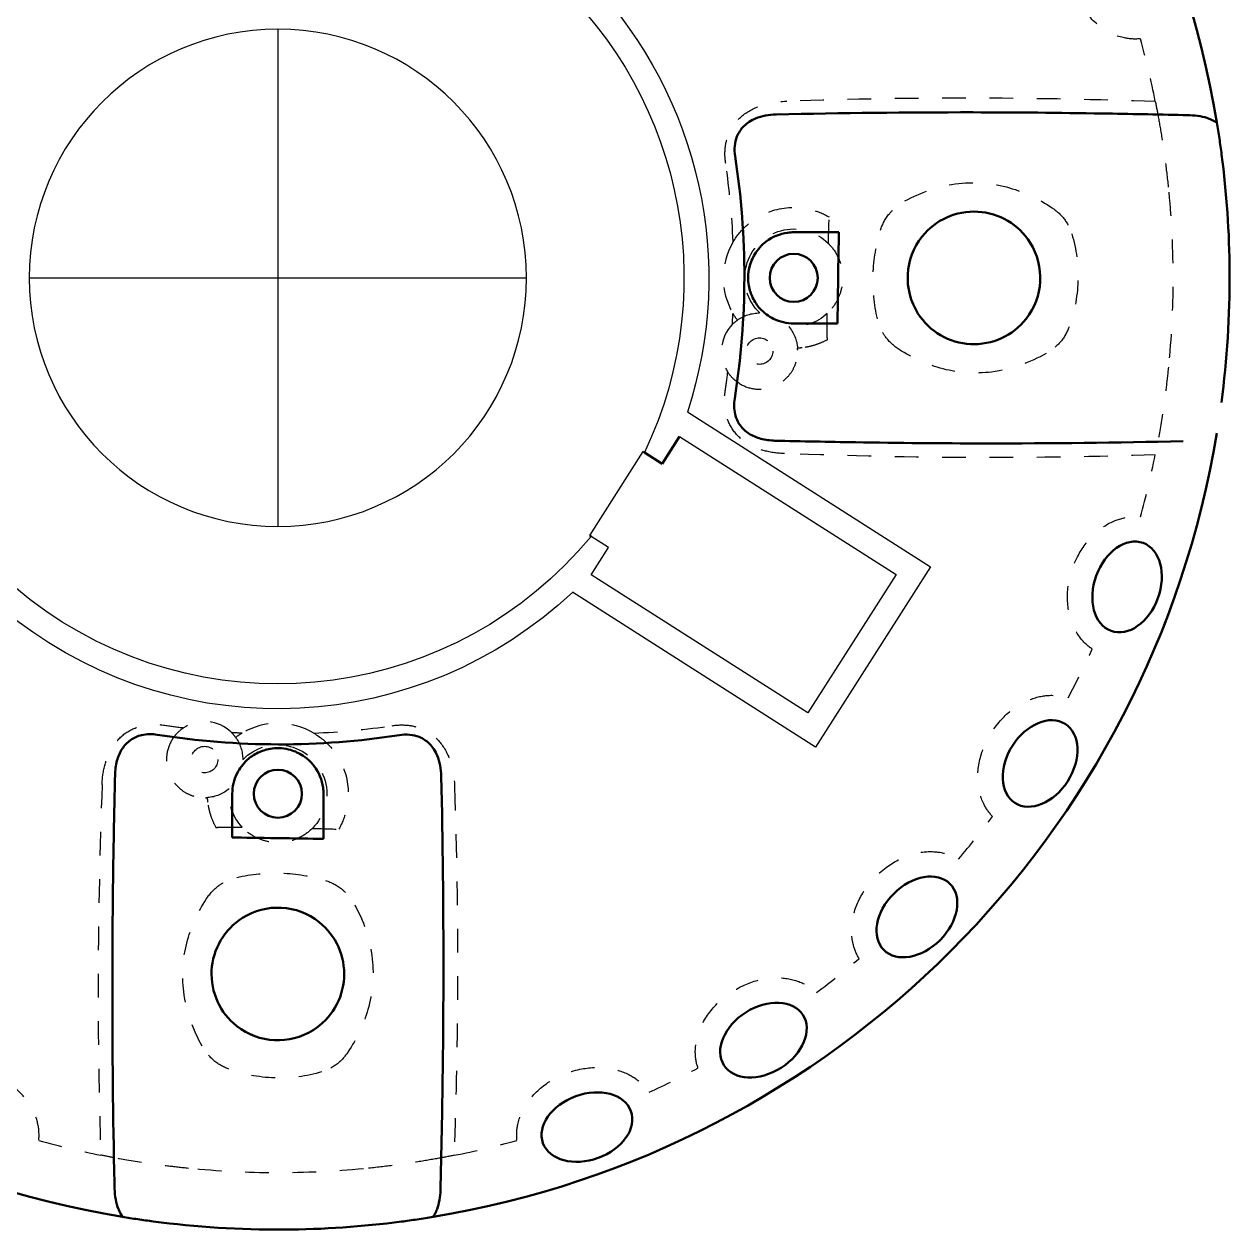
# Model space of a CAD drawing. Header units: inches. Extents: x 1.14 to 9.18, y 5.69 to 13.73.
# Drawn here: x 4.09 to 9.18, y 5.69 to 10.78 of the extents above; entities that cross this region are included whole.
import ezdxf

# ---------------------------------------------------------------- set-up
doc = ezdxf.new("R2010")
doc.units = ezdxf.units.IN
doc.header["$LTSCALE"] = 0.75
doc.header["$MEASUREMENT"] = 0
doc.linetypes.add('HIDDEN2', pattern=[0.1875, 0.125, -0.0625])
doc.layers.add('Construction', color=50, linetype='Continuous')
doc.layers.add('Hidden', color=7, linetype='HIDDEN2', lineweight=25)
doc.layers.add('Visible', color=7, linetype='Continuous', lineweight=50)

msp = doc.modelspace()

# ---------------------------------------------------------------- linework, layer by layer
at = {"layer": 'Construction'}
for p, q in [((5.1598, 10.7563, 0.1092), (5.1598, 8.6566, 0.1092)), ((4.1099, 9.7064, 0.1092), (6.2096, 9.7064, 0.1092)), ((6.8891, 9.14, 0.2404), (7.9155, 8.4861, 0.2404)), ((6.8556, 9.0368, 0.3454), (7.7706, 8.454, 0.3454)), ((6.477, 8.6183, 0.1092), (6.7026, 8.9725, 0.1092)), ((6.5566, 8.5676, 0.3454), (6.4823, 8.6149, 0.3454)), ((6.4833, 8.4525, 0.3454), (6.5566, 8.5676, 0.3454)), ((7.7706, 8.454, 0.3454), (7.3983, 7.8696, 0.3454)), ((7.9155, 8.4861, 0.2404), (7.4304, 7.7246, 0.2404)), ((7.3983, 7.8696, 0.3454), (6.4833, 8.4525, 0.3454)), ((7.4304, 7.7246, 0.2404), (6.404, 8.3785, 0.2404))]:
    msp.add_line(p, q, dxfattribs=at)
at = {"layer": 'Construction', "extrusion": (0, 0, -1)}
msp.add_circle((-5.1598, 9.7064, -0.1092), 1.0499, dxfattribs=at)
for centre, radius, start, end in [((-5.1598, 9.7064, -0.2404), 1.8198, 226.8637, 108.1363), ((-5.1598, 9.7064, -0.3454), 1.7148, 219.5335, 115.4665), ((-5.1598, 9.7064, -0.3454), 1.7148, 129.5335, 205.4665), ((-5.1598, 9.7064, -0.2404), 1.8198, 136.8637, 198.1363)]:
    msp.add_arc(centre, radius, start, end, dxfattribs=at)
at = {"layer": 'Hidden'}
for centre in [(7.194, 9.3972, 0.0173), (4.8505, 7.6722, 0.0173)]:
    msp.add_circle(centre, 0.056, dxfattribs=at)
for centre, radius, start, end in [((5.1598, 9.7064, 0.2404), 3.7795, 11.3609, 15.4955), ((7.3382, 9.7064, 0.2404), 0.2975, 149.3099, 210.3565), ((7.194, 9.3972, 0.2404), 0.161, 135.6411, 213.5166), ((5.1598, 9.7064, 0.2404), 3.7795, 344.5045, 348.5858), ((5.1598, 9.7064, 0.2404), 3.7795, 332.0045, 335.4955), ((4.8505, 7.6722, 0.2404), 0.161, 45.6411, 123.5166), ((5.1598, 7.528, 0.2404), 0.2975, 59.3099, 120.3565), ((5.1598, 9.7064, 0.2404), 3.7795, 319.5045, 322.9955), ((5.1598, 9.7064, 0.2404), 3.7795, 307.0045, 310.4955), ((5.1598, 9.7064, 0.2404), 3.7795, 294.5045, 297.9955), ((5.1598, 9.7064, 0.2404), 3.7795, 254.5045, 258.5858), ((5.1598, 9.7064, 0.2404), 3.7795, 281.3609, 285.4955)]:
    msp.add_arc(centre, radius, start, end, dxfattribs=at)
at = {"layer": 'Hidden', "extrusion": (0, 0, -1)}
for centre, radius, start, end in [((-7.3382, 9.7064, 0.1664), 0.2065, 314.1059, 135.1378), ((-7.194, 9.3972, 0.1664), 0.161, 54.3549, 90.177), ((-7.3382, 9.7064, 0.1664), 0.2065, 226.6393, 275.8941), ((-7.194, 9.3972, 0.1664), 0.161, 139.823, 175.6451), ((-4.8505, 7.6722, 0.1664), 0.161, 144.3549, 180.177), ((-5.1598, 7.528, 0.1664), 0.2065, 44.1059, 225.1378), ((-4.8505, 7.6722, 0.1664), 0.161, 229.823, 265.6451), ((-5.1598, 7.528, 0.1664), 0.2065, 316.6393, 5.8941)]:
    msp.add_arc(centre, radius, start, end, dxfattribs=at)
at = {"layer": 'Hidden'}
for points, knots in [([(8.8019, 10.7162, 0.2404), (8.7797, 10.7138, 0.2404), (8.7573, 10.715, 0.2404), (8.7032, 10.7261, 0.2404), (8.6731, 10.7395, 0.2404), (8.6111, 10.7812, 0.2404), (8.5816, 10.8122, 0.2404), (8.531, 10.8877, 0.2404), (8.5117, 10.9343, 0.2404), (8.4936, 11.0218, 0.2404), (8.4918, 11.063, 0.2404), (8.5023, 11.1345, 0.2404), (8.5118, 11.1652, 0.2404), (8.5397, 11.2173, 0.2404), (8.5564, 11.239, 0.2404), (8.5768, 11.257, 0.2404), (8.5838, 11.2632, 0.2404), (8.5912, 11.2689, 0.2404), (8.5989, 11.274, 0.2404)], [-1.398612, -1.398612, -1.398612, -1.398612, -1.270131, -1.270131, -1.083358, -1.083358, -0.844724, -0.844724, -0.566803, -0.566803, -0.337146, -0.337146, -0.15562, -0.15562, 0, 0, 0, 0.053369, 0.053369, 0.053369, 0.053369]), ([(7.0509, 10.1893, 0.2404), (7.0478, 10.2103, 0.2404), (7.0469, 10.2316, 0.2404), (7.0507, 10.2729, 0.2404), (7.0552, 10.2926, 0.2404), (7.0724, 10.3359, 0.2404), (7.0867, 10.3577, 0.2404), (7.1264, 10.3981, 0.2404), (7.1521, 10.4145, 0.2404), (7.2173, 10.4422, 0.2404), (7.2607, 10.4511, 0.2404), (7.3086, 10.4526, 0.2404)], [-0.9394307, -0.9394307, -0.9394307, -0.9394307, -0.7957162, -0.7957162, -0.6583169, -0.6583169, -0.4797409, -0.4797409, -0.2738823, -0.2738823, 0, 0, 0, 0]), ([(8.8652, 10.451, 0.2404), (8.6188, 10.4592, 0.2404), (8.3771, 10.4645, 0.2404), (7.8446, 10.4661, 0.2404), (7.5811, 10.4613, 0.2404), (7.3086, 10.4526, 0.2404)], [0.528924, 0.528924, 0.528924, 0.528924, 1.970426, 1.970426, 3.561941, 3.561941, 3.561941, 3.561941]), ([(8.8776, 10.3863, 0.1537), (8.8827, 10.3586, 0.1181), (8.8883, 10.3264, 0.086), (8.8991, 10.2575, 0.0352), (8.9042, 10.2215, 0.0153), (8.9138, 10.1462, -0.0113), (8.9182, 10.1073, -0.0185), (8.922, 10.0681, -0.0176)], [-0.7154314, -0.7154314, -0.7154314, -0.7154314, -0.4579754, -0.4579754, -0.2248866, -0.2248866, 0, 0, 0, 0]), ([(7.8079, 10.0311, -0.3633), (7.8719, 10.0663, -0.3633), (7.9498, 10.0954, -0.3633), (8.1083, 10.113, -0.3633), (8.1796, 10.1065, -0.3633), (8.3131, 10.0684, -0.3633), (8.3744, 10.0392, -0.3633), (8.4294, 10.0022, -0.3633)], [0, 0, 0, 0, 0.417577, 0.417577, 0.766798, 0.766798, 1.087486, 1.087486, 1.087486, 1.087486]), ([(7.7045, 9.9072, -0.3633), (7.7123, 9.933, -0.3633), (7.725, 9.9566, -0.3633), (7.7519, 9.9891, -0.3633), (7.7628, 9.9997, -0.3633), (7.7803, 10.0135, -0.3633), (7.7859, 10.0175, -0.3633), (7.797, 10.0248, -0.3633), (7.8024, 10.028, -0.3633), (7.8079, 10.0311, -0.3633)], [0, 0, 0, 0, 0.1541007, 0.1541007, 0.2413186, 0.2413186, 0.2809319, 0.2809319, 0.3170214, 0.3170214, 0.3170214, 0.3170214]), ([(8.922, 10.0681, -0.0176), (8.9337, 9.9454, -0.0148), (8.9395, 9.8221, -0.013), (8.939, 9.5753, -0.0115), (8.9327, 9.4521, -0.0119), (8.9204, 9.3293, -0.0135)], [-1.629687, -1.629687, -1.629687, -1.629687, -0.924692, -0.924692, -0.219227, -0.219227, -0.219227, -0.219227]), ([(7.0824, 9.8583, 0.2404), (7.0991, 9.8863, 0.2221), (7.1194, 9.91, 0.2001), (7.1739, 9.9582, 0.1418), (7.2112, 9.9784, 0.1028), (7.3001, 10.0061, 0.0126), (7.3546, 10.0084, -0.0405), (7.435, 9.9891, -0.1166), (7.4622, 9.9785, -0.142), (7.4879, 9.9635, -0.1664)], [0.001716, 0.001716, 0.001716, 0.001716, 0.21547, 0.21547, 0.533158, 0.533158, 0.950907, 0.950907, 1.168643, 1.168643, 1.168643, 1.168643]), ([(8.4294, 10.0022, -0.3633), (8.4478, 9.9898, -0.3633), (8.4644, 9.975, -0.3633), (8.4937, 9.9382, -0.3633), (8.5052, 9.9164, -0.3633), (8.5124, 9.8925, -0.3633)], [0, 0, 0, 0, 0.1266999, 0.1266999, 0.2692788, 0.2692788, 0.2692788, 0.2692788]), ([(7.4846, 9.8521, -0.1664), (7.4846, 9.8533, -0.1664), (7.4847, 9.8546, -0.1664), (7.4856, 9.8894, -0.1664), (7.4869, 9.9324, -0.1664), (7.4879, 9.9635, -0.1664)], [-0.1525306, -0.1525306, -0.1525306, -0.1525306, -0.1485395, -0.1485395, -0.0414416, -0.0414416, -0.0414416, -0.0414416]), ([(7.6916, 9.533, -0.3633), (7.6775, 9.5947, -0.3633), (7.671, 9.658, -0.3633), (7.6756, 9.7848, -0.3633), (7.6863, 9.8471, -0.3633), (7.7045, 9.9072, -0.3633)], [0, 0, 0, 0, 0.3621617, 0.3621617, 0.7212794, 0.7212794, 0.7212794, 0.7212794]), ([(8.5124, 9.8925, -0.3633), (8.5317, 9.8275, -0.3633), (8.5407, 9.7598, -0.3633), (8.5361, 9.6243, -0.3633), (8.5227, 9.5576, -0.3633), (8.4991, 9.4944, -0.3633)], [0, 0, 0, 0, 0.387671, 0.387671, 0.773485, 0.773485, 0.773485, 0.773485]), ([(7.4846, 9.8521, -0.1664), (7.4859, 9.8507, -0.1678), (7.4872, 9.8494, -0.1691), (7.503, 9.8327, -0.1852), (7.5158, 9.8143, -0.1988), (7.534, 9.775, -0.2186), (7.5401, 9.7549, -0.2255), (7.5454, 9.7149, -0.232), (7.5453, 9.6961, -0.2323), (7.5398, 9.6574, -0.227), (7.5342, 9.6386, -0.2211), (7.5179, 9.6025, -0.2045), (7.5068, 9.5857, -0.1933), (7.4898, 9.5661, -0.1762), (7.485, 9.561, -0.1714), (7.48, 9.5563, -0.1664)], [0.3064291, 0.3064291, 0.3064291, 0.3064291, 0.3197226, 0.3197226, 0.4674082, 0.4674082, 0.5939667, 0.5939667, 0.7033905, 0.7033905, 0.8209939, 0.8209939, 0.9511364, 0.9511364, 0.9997407, 0.9997407, 0.9997407, 0.9997407]), ([(7.7828, 9.4043, -0.3633), (7.761, 9.4185, -0.3633), (7.7418, 9.436, -0.3633), (7.7178, 9.4684, -0.3633), (7.7106, 9.4808, -0.3633), (7.699, 9.5064, -0.3633), (7.6947, 9.5195, -0.3633), (7.6916, 9.533, -0.3633)], [0, 0, 0, 0, 0.1487569, 0.1487569, 0.2307223, 0.2307223, 0.3097026, 0.3097026, 0.3097026, 0.3097026]), ([(8.4991, 9.4944, -0.3633), (8.4901, 9.4704, -0.3633), (8.4766, 9.4489, -0.3633), (8.4432, 9.413, -0.3633), (8.4245, 9.3987, -0.3633), (8.4041, 9.3871, -0.3633)], [0, 0, 0, 0, 0.1463293, 0.1463293, 0.2801398, 0.2801398, 0.2801398, 0.2801398]), ([(7.4805, 9.4452, -0.1664), (7.4677, 9.4382, -0.1542), (7.4544, 9.4322, -0.1418), (7.4308, 9.4235, -0.1196), (7.4204, 9.4203, -0.1098), (7.3981, 9.4148, -0.0887), (7.3861, 9.4126, -0.0773), (7.3742, 9.4111, -0.0658)], [0, 0, 0, 0, 0.108868, 0.108868, 0.1920745, 0.1920745, 0.2872768, 0.2872768, 0.2872768, 0.2872768]), ([(7.1058, 9.2626, 0.1873), (7.1248, 9.2501, 0.1661), (7.1468, 9.2415, 0.1463), (7.19, 9.235, 0.1096), (7.2102, 9.2358, 0.0931), (7.2415, 9.2429, 0.0667), (7.2528, 9.2468, 0.0568), (7.2725, 9.2563, 0.0392), (7.281, 9.2613, 0.0314), (7.2973, 9.2732, 0.0157), (7.3051, 9.2802, 0.0079), (7.3215, 9.298, -0.0092), (7.3298, 9.3095, -0.0184), (7.3438, 9.3361, -0.0346), (7.3489, 9.3506, -0.0409), (7.3542, 9.377, -0.0473), (7.3553, 9.389, -0.0485), (7.355, 9.4011, -0.0475)], [-0.7355711, -0.7355711, -0.7355711, -0.7355711, -0.5794344, -0.5794344, -0.4485292, -0.4485292, -0.3705136, -0.3705136, -0.3074157, -0.3074157, -0.2420974, -0.2420974, -0.1582341, -0.1582341, -0.0694785, -0.0694785, 0, 0, 0, 0]), ([(7.355, 9.4011, -0.0475), (7.355, 9.4021, -0.0474), (7.3549, 9.403, -0.0474), (7.3548, 9.4057, -0.0471), (7.3547, 9.4076, -0.0469), (7.3546, 9.4094, -0.0466)], [-0.87218256, -0.87218256, -0.87218256, -0.87218256, -0.86653682, -0.86653682, -0.85497178, -0.85497178, -0.85497178, -0.85497178]), ([(8.4041, 9.3871, -0.3633), (8.3377, 9.3494, -0.3633), (8.259, 9.3195, -0.3633), (8.1043, 9.3001, -0.3633), (8.0361, 9.3046, -0.3633), (7.9029, 9.3387, -0.3633), (7.8396, 9.3673, -0.3633), (7.7828, 9.4043, -0.3633)], [0, 0, 0, 0, 0.436615, 0.436615, 0.788012, 0.788012, 1.132395, 1.132395, 1.132395, 1.132395]), ([(8.9204, 9.3293, -0.0135), (8.9174, 9.2993, -0.0138), (8.914, 9.2693, -0.0095), (8.9065, 9.2089, 0.0076), (8.9024, 9.1788, 0.0209), (8.8906, 9.0995, 0.068), (8.8825, 9.0527, 0.1106), (8.8753, 9.0141, 0.1627)], [-0.7656272, -0.7656272, -0.7656272, -0.7656272, -0.5773786, -0.5773786, -0.3727843, -0.3727843, 0, 0, 0, 0]), ([(7.1058, 9.2626, 0.1873), (7.099, 9.267, 0.1948), (7.0925, 9.272, 0.2021), (7.0766, 9.2863, 0.2203), (7.0676, 9.2965, 0.2309), (7.0598, 9.3083, 0.2404)], [0.0357034, 0.0357034, 0.0357034, 0.0357034, 0.0984121, 0.0984121, 0.1960622, 0.1960622, 0.1960622, 0.1960622]), ([(7.2995, 8.9642, 0.2404), (7.2707, 8.9652, 0.2404), (7.2419, 8.969, 0.2404), (7.1881, 8.9837, 0.2404), (7.163, 8.9941, 0.2404), (7.1186, 9.0225, 0.2404), (7.0997, 9.0397, 0.2404), (7.0688, 9.0818, 0.2404), (7.058, 9.1058, 0.2404), (7.0442, 9.1635, 0.2404), (7.0439, 9.1968, 0.2404), (7.0489, 9.2293, 0.2404)], [-0.8061177, -0.8061177, -0.8061177, -0.8061177, -0.6418101, -0.6418101, -0.487569, -0.487569, -0.3401197, -0.3401197, -0.1883512, -0.1883512, 0, 0, 0, 0]), ([(8.8645, 8.9585, 0.2404), (8.6145, 8.951, 0.2404), (8.3704, 8.9469, 0.2404), (7.8351, 8.9483, 0.2404), (7.5712, 8.9546, 0.2404), (7.2995, 8.9642, 0.2404)], [-3.437072, -3.437072, -3.437072, -3.437072, -1.970205, -1.970205, -0.387072, -0.387072, -0.387072, -0.387072]), ([(8.5989, 8.1388, 0.2404), (8.5802, 8.1513, 0.2404), (8.5638, 8.1667, 0.2404), (8.5295, 8.2101, 0.2404), (8.515, 8.2398, 0.2404), (8.4944, 8.3116, 0.2404), (8.4918, 8.3544, 0.2404), (8.5017, 8.4448, 0.2404), (8.5169, 8.4928, 0.2404), (8.5594, 8.5714, 0.2404), (8.5844, 8.6041, 0.2404), (8.6385, 8.652, 0.2404), (8.6655, 8.6694, 0.2404), (8.7204, 8.6914, 0.2404), (8.7471, 8.6972, 0.2404), (8.7743, 8.6978, 0.2404), (8.7835, 8.6981, 0.2404), (8.7928, 8.6977, 0.2404), (8.8019, 8.6967, 0.2404)], [-1.399048, -1.399048, -1.399048, -1.399048, -1.270034, -1.270034, -1.083143, -1.083143, -0.844314, -0.844314, -0.566479, -0.566479, -0.336989, -0.336989, -0.155575, -0.155575, 0, 0, 0, 0.052926, 0.052926, 0.052926, 0.052926]), ([(8.1781, 7.4316, 0.2404), (8.1628, 7.4475, 0.2404), (8.1503, 7.4658, 0.2404), (8.1261, 7.515, 0.2404), (8.1183, 7.547, 0.2404), (8.1134, 7.6213, 0.2404), (8.1198, 7.6635, 0.2404), (8.1486, 7.7497, 0.2404), (8.1736, 7.7935, 0.2404), (8.2319, 7.8614, 0.2404), (8.2635, 7.8881, 0.2404), (8.3266, 7.9236, 0.2404), (8.3568, 7.9349, 0.2404), (8.4152, 7.9447, 0.2404), (8.4426, 7.9448, 0.2404), (8.4693, 7.9396, 0.2404), (8.4787, 7.9378, 0.2404), (8.488, 7.9354, 0.2404), (8.497, 7.9323, 0.2404)], [-1.397167, -1.397167, -1.397167, -1.397167, -1.270451, -1.270451, -1.08407, -1.08407, -0.846083, -0.846083, -0.567878, -0.567878, -0.337669, -0.337669, -0.155772, -0.155772, 0, 0, 0, 0.05484, 0.05484, 0.05484, 0.05484]), ([(4.4175, 7.5667, 0.2404), (4.4185, 7.5955, 0.2404), (4.4224, 7.6243, 0.2404), (4.437, 7.6781, 0.2404), (4.4475, 7.7032, 0.2404), (4.4758, 7.7476, 0.2404), (4.493, 7.7665, 0.2404), (4.5352, 7.7974, 0.2404), (4.5591, 7.8082, 0.2404), (4.6169, 7.822, 0.2404), (4.6501, 7.8223, 0.2404), (4.6827, 7.8173, 0.2404)], [-0.8061177, -0.8061177, -0.8061177, -0.8061177, -0.6418101, -0.6418101, -0.487569, -0.487569, -0.3401197, -0.3401197, -0.1883512, -0.1883512, 0, 0, 0, 0]), ([(4.7159, 7.7604, 0.1873), (4.7203, 7.7672, 0.1948), (4.7253, 7.7737, 0.2021), (4.7396, 7.7896, 0.2203), (4.7499, 7.7986, 0.2309), (4.7616, 7.8064, 0.2404)], [0.0357034, 0.0357034, 0.0357034, 0.0357034, 0.0984121, 0.0984121, 0.1960622, 0.1960622, 0.1960622, 0.1960622]), ([(5.6427, 7.8153, 0.2404), (5.6637, 7.8184, 0.2404), (5.6849, 7.8193, 0.2404), (5.7262, 7.8155, 0.2404), (5.7459, 7.811, 0.2404), (5.7892, 7.7938, 0.2404), (5.811, 7.7795, 0.2404), (5.8514, 7.7398, 0.2404), (5.8678, 7.7141, 0.2404), (5.8956, 7.6489, 0.2404), (5.9044, 7.6055, 0.2404), (5.9059, 7.5576, 0.2404)], [-0.9394307, -0.9394307, -0.9394307, -0.9394307, -0.7957162, -0.7957162, -0.6583169, -0.6583169, -0.4797409, -0.4797409, -0.2738823, -0.2738823, 0, 0, 0, 0]), ([(4.7159, 7.7604, 0.1873), (4.7034, 7.7413, 0.1661), (4.6948, 7.7194, 0.1463), (4.6884, 7.6762, 0.1096), (4.6891, 7.656, 0.0931), (4.6962, 7.6247, 0.0667), (4.7002, 7.6134, 0.0568), (4.7096, 7.5937, 0.0392), (4.7147, 7.5852, 0.0314), (4.7266, 7.5689, 0.0157), (4.7335, 7.5611, 0.0079), (4.7513, 7.5447, -0.0092), (4.7628, 7.5364, -0.0184), (4.7895, 7.5224, -0.0346), (4.804, 7.5173, -0.0409), (4.8304, 7.512, -0.0473), (4.8424, 7.5109, -0.0485), (4.8545, 7.5112, -0.0475)], [-0.7355711, -0.7355711, -0.7355711, -0.7355711, -0.5794344, -0.5794344, -0.4485292, -0.4485292, -0.3705136, -0.3705136, -0.3074157, -0.3074157, -0.2420974, -0.2420974, -0.1582341, -0.1582341, -0.0694785, -0.0694785, 0, 0, 0, 0]), ([(5.3116, 7.7838, 0.2404), (5.3397, 7.7671, 0.2221), (5.3634, 7.7468, 0.2001), (5.4115, 7.6922, 0.1418), (5.4317, 7.655, 0.1028), (5.4595, 7.5661, 0.0126), (5.4617, 7.5116, -0.0405), (5.4425, 7.4312, -0.1166), (5.4318, 7.404, -0.142), (5.4169, 7.3783, -0.1664)], [0.001716, 0.001716, 0.001716, 0.001716, 0.21547, 0.21547, 0.533158, 0.533158, 0.950907, 0.950907, 1.168643, 1.168643, 1.168643, 1.168643]), ([(4.4175, 7.5667, 0.2404), (4.4079, 7.295, 0.2404), (4.4016, 7.0311, 0.2404), (4.4002, 6.4958, 0.2404), (4.4043, 6.2517, 0.2404), (4.4118, 6.0017, 0.2404)], [0.387072, 0.387072, 0.387072, 0.387072, 1.970205, 1.970205, 3.437072, 3.437072, 3.437072, 3.437072]), ([(5.9059, 7.5576, 0.2404), (5.9146, 7.2851, 0.2404), (5.9195, 7.0216, 0.2404), (5.9179, 6.4891, 0.2404), (5.9125, 6.2474, 0.2404), (5.9043, 6.001, 0.2404)], [-3.561941, -3.561941, -3.561941, -3.561941, -1.970426, -1.970426, -0.528924, -0.528924, -0.528924, -0.528924]), ([(4.8545, 7.5112, -0.0475), (4.8554, 7.5112, -0.0474), (4.8563, 7.5113, -0.0474), (4.8591, 7.5114, -0.0471), (4.8609, 7.5115, -0.0469), (4.8628, 7.5116, -0.0466)], [-0.87218256, -0.87218256, -0.87218256, -0.87218256, -0.86653682, -0.86653682, -0.85497178, -0.85497178, -0.85497178, -0.85497178]), ([(4.8985, 7.3857, -0.1664), (4.8915, 7.3985, -0.1542), (4.8856, 7.4118, -0.1418), (4.8769, 7.4354, -0.1196), (4.8737, 7.4458, -0.1098), (4.8681, 7.4681, -0.0887), (4.8659, 7.4801, -0.0773), (4.8645, 7.492, -0.0658)], [0, 0, 0, 0, 0.108868, 0.108868, 0.1920745, 0.1920745, 0.2872768, 0.2872768, 0.2872768, 0.2872768]), ([(5.3054, 7.3816, -0.1664), (5.3041, 7.3803, -0.1678), (5.3027, 7.379, -0.1691), (5.286, 7.3632, -0.1852), (5.2676, 7.3504, -0.1988), (5.2283, 7.3322, -0.2186), (5.2083, 7.3261, -0.2255), (5.1682, 7.3208, -0.232), (5.1494, 7.3209, -0.2323), (5.1108, 7.3264, -0.227), (5.092, 7.332, -0.2211), (5.0558, 7.3483, -0.2045), (5.0391, 7.3593, -0.1933), (5.0194, 7.3764, -0.1762), (5.0144, 7.3812, -0.1714), (5.0097, 7.3862, -0.1664)], [0.3064291, 0.3064291, 0.3064291, 0.3064291, 0.3197226, 0.3197226, 0.4674082, 0.4674082, 0.5939667, 0.5939667, 0.7033905, 0.7033905, 0.8209939, 0.8209939, 0.9511364, 0.9511364, 0.9997407, 0.9997407, 0.9997407, 0.9997407]), ([(5.3054, 7.3816, -0.1664), (5.3067, 7.3816, -0.1664), (5.3079, 7.3815, -0.1664), (5.3427, 7.3806, -0.1664), (5.3857, 7.3793, -0.1664), (5.4169, 7.3783, -0.1664)], [-0.1525306, -0.1525306, -0.1525306, -0.1525306, -0.1485395, -0.1485395, -0.0414416, -0.0414416, -0.0414416, -0.0414416]), ([(7.6142, 6.8323, 0.2404), (7.6026, 6.8514, 0.2404), (7.5942, 6.8722, 0.2404), (7.5814, 6.9259, 0.2404), (7.5808, 6.9589, 0.2404), (7.5924, 7.0327, 0.2404), (7.608, 7.0725, 0.2404), (7.6551, 7.1503, 0.2404), (7.6892, 7.1875, 0.2404), (7.7609, 7.2408, 0.2404), (7.7974, 7.2599, 0.2404), (7.8666, 7.2806, 0.2404), (7.8985, 7.285, 0.2404), (7.9575, 7.2817, 0.2404), (7.9842, 7.2758, 0.2404), (8.0092, 7.2649, 0.2404), (8.0177, 7.2611, 0.2404), (8.026, 7.2569, 0.2404), (8.0339, 7.252, 0.2404)], [-1.398612, -1.398612, -1.398612, -1.398612, -1.270131, -1.270131, -1.083358, -1.083358, -0.844724, -0.844724, -0.566803, -0.566803, -0.337146, -0.337146, -0.15562, -0.15562, 0, 0, 0, 0.053369, 0.053369, 0.053369, 0.053369]), ([(4.9863, 7.1746, -0.3633), (5.0481, 7.1887, -0.3633), (5.1113, 7.1951, -0.3633), (5.2382, 7.1906, -0.3633), (5.3004, 7.1799, -0.3633), (5.3605, 7.1617, -0.3633)], [0, 0, 0, 0, 0.3621617, 0.3621617, 0.7212794, 0.7212794, 0.7212794, 0.7212794]), ([(4.8576, 7.0834, -0.3633), (4.8718, 7.1052, -0.3633), (4.8894, 7.1244, -0.3633), (4.9218, 7.1484, -0.3633), (4.9341, 7.1556, -0.3633), (4.9598, 7.1672, -0.3633), (4.9728, 7.1715, -0.3633), (4.9863, 7.1746, -0.3633)], [0, 0, 0, 0, 0.1487569, 0.1487569, 0.2307223, 0.2307223, 0.3097026, 0.3097026, 0.3097026, 0.3097026]), ([(5.3605, 7.1617, -0.3633), (5.3863, 7.1539, -0.3633), (5.4099, 7.1412, -0.3633), (5.4425, 7.1143, -0.3633), (5.4531, 7.1034, -0.3633), (5.4668, 7.0859, -0.3633), (5.4709, 7.0803, -0.3633), (5.4781, 7.0692, -0.3633), (5.4814, 7.0638, -0.3633), (5.4844, 7.0583, -0.3633)], [0, 0, 0, 0, 0.1541007, 0.1541007, 0.2413186, 0.2413186, 0.2809319, 0.2809319, 0.3170214, 0.3170214, 0.3170214, 0.3170214]), ([(4.8405, 6.4621, -0.3633), (4.8027, 6.5285, -0.3633), (4.7728, 6.6072, -0.3633), (4.7535, 6.7619, -0.3633), (4.758, 6.8301, -0.3633), (4.792, 6.9633, -0.3633), (4.8207, 7.0266, -0.3633), (4.8576, 7.0834, -0.3633)], [0, 0, 0, 0, 0.436615, 0.436615, 0.788012, 0.788012, 1.132395, 1.132395, 1.132395, 1.132395]), ([(5.4844, 7.0583, -0.3633), (5.5196, 6.9943, -0.3633), (5.5488, 6.9164, -0.3633), (5.5664, 6.7578, -0.3633), (5.5598, 6.6866, -0.3633), (5.5217, 6.5531, -0.3633), (5.4925, 6.4918, -0.3633), (5.4555, 6.4368, -0.3633)], [0, 0, 0, 0, 0.417577, 0.417577, 0.766798, 0.766798, 1.087486, 1.087486, 1.087486, 1.087486]), ([(6.9339, 6.3692, 0.2404), (6.9267, 6.3903, 0.2404), (6.923, 6.4125, 0.2404), (6.9222, 6.4677, 0.2404), (6.9288, 6.5, 0.2404), (6.956, 6.5695, 0.2404), (6.9799, 6.6051, 0.2404), (7.0427, 6.6708, 0.2404), (7.084, 6.6997, 0.2404), (7.1656, 6.7363, 0.2404), (7.2053, 6.747, 0.2404), (7.2774, 6.7522, 0.2404), (7.3095, 6.7496, 0.2404), (7.3664, 6.7337, 0.2404), (7.3912, 6.7221, 0.2404), (7.4132, 6.706, 0.2404), (7.4207, 6.7005, 0.2404), (7.4279, 6.6946, 0.2404), (7.4346, 6.6881, 0.2404)], [-1.398612, -1.398612, -1.398612, -1.398612, -1.270131, -1.270131, -1.083358, -1.083358, -0.844724, -0.844724, -0.566803, -0.566803, -0.337146, -0.337146, -0.15562, -0.15562, 0, 0, 0, 0.053369, 0.053369, 0.053369, 0.053369]), ([(4.9477, 6.3671, -0.3633), (4.9237, 6.3761, -0.3633), (4.9022, 6.3896, -0.3633), (4.8663, 6.423, -0.3633), (4.8521, 6.4417, -0.3633), (4.8405, 6.4621, -0.3633)], [0, 0, 0, 0, 0.1463293, 0.1463293, 0.2801398, 0.2801398, 0.2801398, 0.2801398]), ([(5.4555, 6.4368, -0.3633), (5.4431, 6.4184, -0.3633), (5.4284, 6.4018, -0.3633), (5.3916, 6.3724, -0.3633), (5.3697, 6.361, -0.3633), (5.3458, 6.3538, -0.3633)], [0, 0, 0, 0, 0.1266999, 0.1266999, 0.2692788, 0.2692788, 0.2692788, 0.2692788]), ([(4.15, 6.0643, 0.2404), (4.151, 6.0734, 0.2404), (4.1514, 6.0827, 0.2404), (4.1512, 6.0919, 0.2404), (4.1505, 6.1191, 0.2404), (4.1447, 6.1458, 0.2404), (4.1227, 6.2007, 0.2404), (4.1053, 6.2277, 0.2404), (4.0574, 6.2818, 0.2404), (4.0248, 6.3068, 0.2404), (3.9462, 6.3493, 0.2404), (3.8982, 6.3645, 0.2404), (3.8078, 6.3744, 0.2404), (3.765, 6.3718, 0.2404), (3.6931, 6.3512, 0.2404), (3.6635, 6.3367, 0.2404), (3.62, 6.3024, 0.2404), (3.6046, 6.286, 0.2404), (3.5922, 6.2673, 0.2404)], [3.225971, 3.225971, 3.225971, 3.225971, 3.278896, 3.278896, 3.278896, 3.434471, 3.434471, 3.615885, 3.615885, 3.845376, 3.845376, 4.12321, 4.12321, 4.362039, 4.362039, 4.54893, 4.54893, 4.677945, 4.677945, 4.677945, 4.677945]), ([(5.3458, 6.3538, -0.3633), (5.2808, 6.3344, -0.3633), (5.2131, 6.3255, -0.3633), (5.0776, 6.3301, -0.3633), (5.0109, 6.3435, -0.3633), (4.9477, 6.3671, -0.3633)], [0, 0, 0, 0, 0.387671, 0.387671, 0.773485, 0.773485, 0.773485, 0.773485]), ([(6.1695, 6.0643, 0.2404), (6.1671, 6.0865, 0.2404), (6.1683, 6.1089, 0.2404), (6.1794, 6.163, 0.2404), (6.1928, 6.1931, 0.2404), (6.2345, 6.2551, 0.2404), (6.2655, 6.2846, 0.2404), (6.3411, 6.3352, 0.2404), (6.3876, 6.3545, 0.2404), (6.4752, 6.3726, 0.2404), (6.5163, 6.3744, 0.2404), (6.5878, 6.3639, 0.2404), (6.6185, 6.3544, 0.2404), (6.6707, 6.3265, 0.2404), (6.6923, 6.3098, 0.2404), (6.7104, 6.2894, 0.2404), (6.7165, 6.2824, 0.2404), (6.7222, 6.275, 0.2404), (6.7274, 6.2673, 0.2404)], [-1.398612, -1.398612, -1.398612, -1.398612, -1.270131, -1.270131, -1.083358, -1.083358, -0.844724, -0.844724, -0.566803, -0.566803, -0.337146, -0.337146, -0.15562, -0.15562, 0, 0, 0, 0.053369, 0.053369, 0.053369, 0.053369]), ([(4.7827, 5.9458, -0.0135), (4.7526, 5.9488, -0.0138), (4.7226, 5.9522, -0.0095), (4.6623, 5.9597, 0.0076), (4.6322, 5.9638, 0.0209), (4.5528, 5.9756, 0.068), (4.506, 5.9837, 0.1106), (4.4674, 5.9909, 0.1627)], [-0.7656272, -0.7656272, -0.7656272, -0.7656272, -0.5773786, -0.5773786, -0.3727843, -0.3727843, 0, 0, 0, 0]), ([(5.8396, 5.9886, 0.1537), (5.812, 5.9835, 0.1181), (5.7797, 5.9779, 0.086), (5.7108, 5.9671, 0.0352), (5.6748, 5.962, 0.0153), (5.5996, 5.9524, -0.0113), (5.5606, 5.948, -0.0185), (5.5214, 5.9442, -0.0176)], [-0.7154314, -0.7154314, -0.7154314, -0.7154314, -0.4579754, -0.4579754, -0.2248866, -0.2248866, 0, 0, 0, 0]), ([(5.5214, 5.9442, -0.0176), (5.3987, 5.9324, -0.0148), (5.2755, 5.9267, -0.013), (5.0287, 5.9272, -0.0115), (4.9054, 5.9335, -0.0119), (4.7827, 5.9458, -0.0135)], [-1.629687, -1.629687, -1.629687, -1.629687, -0.924692, -0.924692, -0.219227, -0.219227, -0.219227, -0.219227])]:
    msp.add_open_spline(points, degree=3, knots=knots, dxfattribs=at)
for points in [[(8.8652, 10.451, 0.2404), (8.8696, 10.4291, 0.21), (8.8737, 10.4076, 0.1811), (8.8776, 10.3863, 0.1537)], [(7.0824, 9.8583, 0.2404), (7.0776, 9.969, 0.2404), (7.0671, 10.0796, 0.2404), (7.0509, 10.1893, 0.2404)], [(7.0789, 9.5097, 0.2404), (7.0799, 9.5252, 0.2404), (7.0808, 9.5406, 0.2404), (7.0816, 9.5561, 0.2404)], [(7.0789, 9.5097, 0.2404), (7.0855, 9.5165, 0.2341), (7.0926, 9.5226, 0.2271), (7.1002, 9.528, 0.2197)], [(7.1002, 9.528, 0.2197), (7.0935, 9.537, 0.2271), (7.0873, 9.5464, 0.234), (7.0816, 9.5561, 0.2404)], [(7.4799, 9.4631, -0.1664), (7.4799, 9.4974, -0.1664), (7.4799, 9.528, -0.1664), (7.48, 9.5563, -0.1664)], [(7.4805, 9.4452, -0.1664), (7.4801, 9.4512, -0.1664), (7.4799, 9.4571, -0.1664), (7.4799, 9.4631, -0.1664)], [(7.3742, 9.4111, -0.0658), (7.3677, 9.4104, -0.0594), (7.3611, 9.4098, -0.053), (7.3546, 9.4094, -0.0466)], [(7.0489, 9.2293, 0.2404), (7.0528, 9.2556, 0.2404), (7.0565, 9.2819, 0.2404), (7.0598, 9.3083, 0.2404)], [(4.6827, 7.8173, 0.2404), (4.709, 7.8134, 0.2404), (4.7353, 7.8097, 0.2404), (4.7616, 7.8064, 0.2404)], [(5.3116, 7.7838, 0.2404), (5.4224, 7.7886, 0.2404), (5.533, 7.7991, 0.2404), (5.6427, 7.8153, 0.2404)], [(4.9631, 7.7872, 0.2404), (4.9785, 7.7863, 0.2404), (4.994, 7.7854, 0.2404), (5.0094, 7.7846, 0.2404)], [(4.9631, 7.7872, 0.2404), (4.9698, 7.7807, 0.2341), (4.9759, 7.7736, 0.2271), (4.9813, 7.766, 0.2197)], [(4.9813, 7.766, 0.2197), (4.9903, 7.7727, 0.2271), (4.9997, 7.7789, 0.234), (5.0094, 7.7846, 0.2404)], [(4.8645, 7.492, -0.0658), (4.8637, 7.4985, -0.0594), (4.8631, 7.5051, -0.053), (4.8628, 7.5116, -0.0466)], [(4.8985, 7.3857, -0.1664), (4.9045, 7.3861, -0.1664), (4.9105, 7.3863, -0.1664), (4.9165, 7.3863, -0.1664)], [(4.9165, 7.3863, -0.1664), (4.9507, 7.3863, -0.1664), (4.9813, 7.3863, -0.1664), (5.0097, 7.3862, -0.1664)], [(4.4674, 5.9909, 0.1627), (4.4491, 5.9943, 0.1874), (4.4306, 5.9979, 0.2133), (4.4118, 6.0017, 0.2404)], [(5.9043, 6.001, 0.2404), (5.8825, 5.9966, 0.21), (5.861, 5.9925, 0.1811), (5.8396, 5.9886, 0.1537)]]:
    msp.add_open_spline(points, degree=3, dxfattribs=at)
at = {"layer": 'Visible'}
for p, q in [((6.7823, 8.9217, 0.3454), (6.8556, 9.0368, 0.3454)), ((6.7026, 8.9725, 0.1092), (6.7079, 8.9691, 0.1092)), ((6.7079, 8.9691, 0.3454), (6.7823, 8.9217, 0.3454)), ((6.4823, 8.6149, 0.1092), (6.477, 8.6183, 0.1092))]:
    msp.add_line(p, q, dxfattribs=at)
for centre in [(7.3382, 9.7064, -0.0614), (5.1598, 7.528, -0.0614)]:
    msp.add_circle(centre, 0.1015, dxfattribs=at)
for centre, radius, start, end in [((5.1598, 9.7064, 0.3454), 4.0192, 99.3863, 170.6053), ((5.1598, 9.7064, 0.3454), 4.0192, 9.3863, 80.6053), ((8.0994, 9.7064, -0.3633), 0.28, 32.0721, 141.4921), ((8.0994, 9.7064, -0.3633), 0.28, 141.4921, 212.4), ((8.0994, 9.7064, -0.3633), 0.28, 321.82, 32.0721), ((8.0994, 9.7064, -0.3633), 0.28, 212.4, 321.82), ((5.1598, 9.7064, 0.3454), 4.0192, 189.3863, 260.6053), ((5.1598, 9.7064, 0.3454), 4.0192, 279.3863, 350.6053), ((5.1598, 6.7668, -0.3633), 0.28, 51.4921, 122.4), ((5.1598, 6.7668, -0.3633), 0.28, 122.4, 231.82), ((5.1598, 6.7668, -0.3633), 0.28, 302.0721, 51.4921), ((5.1598, 6.7668, -0.3633), 0.28, 231.82, 302.0721)]:
    msp.add_arc(centre, radius, start, end, dxfattribs=at)
at = {"layer": 'Visible', "extrusion": (0, 0, -1)}
for centre, major_axis, start_param, end_param in [((8.746, 8.4012, 0.3454), (0.0676, 0.1858), 4.712389, 10.995574), ((8.3784, 7.6559, 0.3454), (0.1062, 0.1668), 4.712389, 10.995574), ((7.8583, 7.0079, 0.3454), (0.1398, 0.1398), 4.712389, 10.995574), ((7.2103, 6.4878, 0.3454), (0.1668, 0.1062), 4.712389, 10.995574), ((6.465, 6.1202, 0.3454), (0.1858, 0.0676), -1.570796, 4.712389)]:
    msp.add_ellipse(centre, major_axis=major_axis, ratio=0.700909, start_param=start_param, end_param=end_param, dxfattribs=at)
at = {"layer": 'Visible'}
for points, knots in [([(7.0906, 10.2197, 0.3454), (7.0884, 10.2342, 0.3454), (7.0877, 10.2488, 0.3454), (7.0903, 10.2771, 0.3454), (7.0934, 10.2906, 0.3454), (7.1051, 10.3196, 0.3454), (7.1147, 10.3341, 0.3454), (7.1414, 10.3609, 0.3454), (7.1587, 10.3718, 0.3454), (7.2028, 10.3902, 0.3454), (7.2325, 10.396, 0.3454), (7.2651, 10.3967, 0.3454)], [-0.6377377, -0.6377377, -0.6377377, -0.6377377, -0.5383006, -0.5383006, -0.4444156, -0.4444156, -0.325061, -0.325061, -0.1867054, -0.1867054, 0, 0, 0, 0]), ([(7.2651, 10.3967, 0.3454), (7.5439, 10.4026, 0.3454), (7.8136, 10.4058, 0.3454), (8.2783, 10.4053, 0.3454), (8.4585, 10.4036, 0.3454), (8.7559, 10.3988, 0.3454), (8.8692, 10.3965, 0.3454), (8.983, 10.3938, 0.3454)], [-3.704007, -3.704007, -3.704007, -3.704007, -2.087134, -2.087134, -1.039355, -1.039355, -0.38307, -0.38307, -0.38307, -0.38307]), ([(9.0923, 10.3785, 0.3454), (9.0957, 10.3772, 0.3454), (9.099, 10.3758, 0.3454), (9.1102, 10.3708, 0.3454), (9.1179, 10.3667, 0.3454), (9.1252, 10.3619, 0.3454)], [-0.32271167, -0.32271167, -0.32271167, -0.32271167, -0.30236345, -0.30236345, -0.25237225, -0.25237225, -0.25237225, -0.25237225]), ([(9.1451, 10.2278, 0.3113), (9.1421, 10.2503, 0.3091), (9.139, 10.2728, 0.3113), (9.1322, 10.3183, 0.3228), (9.1287, 10.341, 0.3327), (9.1252, 10.3619, 0.3454)], [-0.2715476, -0.2715476, -0.2715476, -0.2715476, -0.141271, -0.141271, 0, 0, 0, 0]), ([(7.089, 9.1971, 0.3454), (7.1159, 9.3661, 0.3454), (7.1295, 9.5371, 0.3454), (7.1301, 9.8796, 0.3454), (7.1171, 10.0506, 0.3454), (7.0906, 10.2197, 0.3454)], [-2.291198, -2.291198, -2.291198, -2.291198, -1.31241, -1.31241, -0.333616, -0.333616, -0.333616, -0.333616]), ([(9.1444, 9.1802, 0.3127), (9.1684, 9.362, 0.3293), (9.1801, 9.5452, 0.3382), (9.1779, 9.8986, 0.336), (9.1665, 10.0637, 0.3268), (9.1451, 10.2278, 0.3113)], [-2.254001, -2.254001, -2.254001, -2.254001, -1.196373, -1.196373, -0.242885, -0.242885, -0.242885, -0.242885]), ([(7.3382, 9.514, 0.1251), (7.309, 9.514, 0.155), (7.2797, 9.5206, 0.1854), (7.2323, 9.5441, 0.2354), (7.2127, 9.5583, 0.2563), (7.1839, 9.59, 0.2873), (7.1732, 9.6054, 0.2989), (7.1574, 9.6385, 0.3162), (7.1517, 9.6554, 0.3224), (7.1464, 9.6862, 0.3283), (7.1455, 9.6991, 0.3293), (7.1463, 9.7257, 0.3285), (7.1481, 9.739, 0.3266), (7.1561, 9.7718, 0.3181), (7.1638, 9.79, 0.3097), (7.1861, 9.8268, 0.2859), (7.2025, 9.8451, 0.2685), (7.2483, 9.8798, 0.2203), (7.2795, 9.8927, 0.1881), (7.321, 9.8983, 0.1458), (7.3296, 9.8989, 0.1371), (7.3382, 9.8989, 0.1284)], [-2.304348, -2.304348, -2.304348, -2.304348, -2.009322, -2.009322, -1.787201, -1.787201, -1.632154, -1.632154, -1.497339, -1.497339, -1.404315, -1.404315, -1.306739, -1.306739, -1.154793, -1.154793, -0.95567, -0.95567, -0.687612, -0.687612, -0.61868, -0.61868, -0.61868, -0.61868]), ([(7.2589, 9.0189, 0.3454), (7.2388, 9.0194, 0.3454), (7.2187, 9.0219, 0.3454), (7.1816, 9.0319, 0.3454), (7.1645, 9.039, 0.3454), (7.1347, 9.0582, 0.3454), (7.1221, 9.0698, 0.3454), (7.1017, 9.098, 0.3454), (7.0946, 9.1141, 0.3454), (7.0855, 9.1528, 0.3454), (7.0855, 9.1752, 0.3454), (7.089, 9.1971, 0.3454)], [-0.5458838, -0.5458838, -0.5458838, -0.5458838, -0.43138, -0.43138, -0.3263302, -0.3263302, -0.2279675, -0.2279675, -0.1267052, -0.1267052, 0, 0, 0, 0]), ([(8.9825, 9.0165, 0.3454), (8.701, 9.0104, 0.3454), (8.4288, 9.0071, 0.3454), (7.9615, 9.0075, 0.3454), (7.7812, 9.0091, 0.3454), (7.4846, 9.0139, 0.3454), (7.3719, 9.0162, 0.3454), (7.2589, 9.0189, 0.3454)], [-3.719256, -3.719256, -3.719256, -3.719256, -2.087216, -2.087216, -1.039441, -1.039441, -0.387277, -0.387277, -0.387277, -0.387277]), ([(4.4722, 7.6073, 0.3454), (4.4727, 7.6274, 0.3454), (4.4752, 7.6475, 0.3454), (4.4852, 7.6846, 0.3454), (4.4923, 7.7017, 0.3454), (4.5116, 7.7315, 0.3454), (4.5231, 7.7441, 0.3454), (4.5514, 7.7645, 0.3454), (4.5674, 7.7716, 0.3454), (4.6061, 7.7807, 0.3454), (4.6285, 7.7807, 0.3454), (4.6504, 7.7772, 0.3454)], [-0.5458838, -0.5458838, -0.5458838, -0.5458838, -0.43138, -0.43138, -0.3263302, -0.3263302, -0.2279675, -0.2279675, -0.1267052, -0.1267052, 0, 0, 0, 0]), ([(4.6504, 7.7772, 0.3454), (4.8194, 7.7503, 0.3454), (4.9905, 7.7367, 0.3454), (5.3329, 7.7361, 0.3454), (5.504, 7.7491, 0.3454), (5.6731, 7.7756, 0.3454)], [-2.291198, -2.291198, -2.291198, -2.291198, -1.31241, -1.31241, -0.333616, -0.333616, -0.333616, -0.333616]), ([(5.6731, 7.7756, 0.3454), (5.6875, 7.7778, 0.3454), (5.7022, 7.7785, 0.3454), (5.7305, 7.7759, 0.3454), (5.7439, 7.7728, 0.3454), (5.7729, 7.7611, 0.3454), (5.7874, 7.7515, 0.3454), (5.8142, 7.7248, 0.3454), (5.8251, 7.7075, 0.3454), (5.8436, 7.6634, 0.3454), (5.8494, 7.6337, 0.3454), (5.85, 7.6011, 0.3454)], [-0.6377377, -0.6377377, -0.6377377, -0.6377377, -0.5383006, -0.5383006, -0.4444156, -0.4444156, -0.325061, -0.325061, -0.1867054, -0.1867054, 0, 0, 0, 0]), ([(4.9673, 7.528, 0.1251), (4.9673, 7.5572, 0.155), (4.9739, 7.5865, 0.1854), (4.9975, 7.6339, 0.2354), (5.0117, 7.6535, 0.2563), (5.0434, 7.6823, 0.2873), (5.0587, 7.693, 0.2989), (5.0918, 7.7088, 0.3162), (5.1088, 7.7145, 0.3224), (5.1396, 7.7198, 0.3283), (5.1524, 7.7207, 0.3293), (5.179, 7.7199, 0.3285), (5.1923, 7.7181, 0.3266), (5.2252, 7.7101, 0.3181), (5.2433, 7.7024, 0.3097), (5.2801, 7.6801, 0.2859), (5.2984, 7.6637, 0.2685), (5.3331, 7.6179, 0.2203), (5.3461, 7.5867, 0.1881), (5.3517, 7.5452, 0.1458), (5.3522, 7.5366, 0.1371), (5.3522, 7.528, 0.1284)], [-2.304348, -2.304348, -2.304348, -2.304348, -2.009322, -2.009322, -1.787201, -1.787201, -1.632154, -1.632154, -1.497339, -1.497339, -1.404315, -1.404315, -1.306739, -1.306739, -1.154793, -1.154793, -0.95567, -0.95567, -0.687612, -0.687612, -0.61868, -0.61868, -0.61868, -0.61868]), ([(4.4698, 5.8837, 0.3454), (4.4637, 6.1652, 0.3454), (4.4605, 6.4374, 0.3454), (4.4609, 6.9047, 0.3454), (4.4625, 7.085, 0.3454), (4.4672, 7.3816, 0.3454), (4.4695, 7.4943, 0.3454), (4.4722, 7.6073, 0.3454)], [-3.719256, -3.719256, -3.719256, -3.719256, -2.087216, -2.087216, -1.039441, -1.039441, -0.387277, -0.387277, -0.387277, -0.387277]), ([(5.85, 7.6011, 0.3454), (5.856, 7.3223, 0.3454), (5.8591, 7.0526, 0.3454), (5.8586, 6.5879, 0.3454), (5.857, 6.4077, 0.3454), (5.8522, 6.1103, 0.3454), (5.8498, 5.997, 0.3454), (5.8471, 5.8832, 0.3454)], [-3.704007, -3.704007, -3.704007, -3.704007, -2.087134, -2.087134, -1.039355, -1.039355, -0.38307, -0.38307, -0.38307, -0.38307]), ([(4.5037, 5.7411, 0.3454), (4.4973, 5.7505, 0.3454), (4.492, 5.7606, 0.3454), (4.4872, 5.7721, 0.3454), (4.4868, 5.7732, 0.3454), (4.4864, 5.7742, 0.3454)], [-0.2730526, -0.2730526, -0.2730526, -0.2730526, -0.19399187, -0.19399187, -0.18652381, -0.18652381, -0.18652381, -0.18652381]), ([(5.8318, 5.7739, 0.3454), (5.8305, 5.7705, 0.3454), (5.8292, 5.7672, 0.3454), (5.8242, 5.756, 0.3454), (5.82, 5.7483, 0.3454), (5.8153, 5.741, 0.3454)], [-0.32271167, -0.32271167, -0.32271167, -0.32271167, -0.30236345, -0.30236345, -0.25237225, -0.25237225, -0.25237225, -0.25237225]), ([(4.5037, 5.7411, 0.3454), (4.524, 5.7377, 0.3333), (4.5458, 5.7343, 0.3239), (4.5899, 5.7277, 0.3128), (4.6117, 5.7247, 0.3107), (4.6335, 5.7218, 0.3127)], [-0.2616972, -0.2616972, -0.2616972, -0.2616972, -0.1258743, -0.1258743, 0, 0, 0, 0]), ([(4.6335, 5.7218, 0.3127), (4.8154, 5.6978, 0.3293), (4.9986, 5.6861, 0.3382), (5.3519, 5.6883, 0.336), (5.5171, 5.6997, 0.3268), (5.6812, 5.7211, 0.3113)], [-2.254001, -2.254001, -2.254001, -2.254001, -1.196373, -1.196373, -0.242885, -0.242885, -0.242885, -0.242885]), ([(5.6812, 5.7211, 0.3113), (5.7036, 5.7241, 0.3091), (5.7262, 5.7272, 0.3113), (5.7717, 5.734, 0.3228), (5.7943, 5.7375, 0.3327), (5.8153, 5.741, 0.3454)], [-0.2715476, -0.2715476, -0.2715476, -0.2715476, -0.141271, -0.141271, 0, 0, 0, 0])]:
    msp.add_open_spline(points, degree=3, knots=knots, dxfattribs=at)
for points in [[(8.983, 10.3938, 0.3454), (8.9925, 10.3935, 0.3454), (9.0019, 10.3933, 0.3454), (9.0114, 10.3931, 0.3454)], [(9.0114, 10.3931, 0.3454), (9.0414, 10.3923, 0.3454), (9.0686, 10.3874, 0.3454), (9.0923, 10.3785, 0.3454)], [(7.3382, 9.8989, 0.1284), (7.3961, 9.8989, 0.0699), (7.4661, 9.8989, -0.0003), (7.5286, 9.8989, -0.0614)], [(7.5286, 9.8989, -0.0614), (7.5272, 9.7943, -0.0614), (7.5244, 9.6069, -0.0614), (7.5229, 9.514, -0.0614)], [(7.5229, 9.514, -0.0614), (7.4623, 9.514, -0.0013), (7.3919, 9.514, 0.0703), (7.3382, 9.514, 0.1251)], [(4.9673, 7.3433, -0.0614), (4.9673, 7.4039, -0.0013), (4.9673, 7.4743, 0.0703), (4.9673, 7.528, 0.1251)], [(5.3522, 7.528, 0.1284), (5.3522, 7.4701, 0.0699), (5.3522, 7.4001, -0.0003), (5.3522, 7.3376, -0.0614)], [(5.3522, 7.3376, -0.0614), (5.2476, 7.339, -0.0614), (5.0602, 7.3418, -0.0614), (4.9673, 7.3433, -0.0614)], [(4.4703, 5.8615, 0.3454), (4.4701, 5.8689, 0.3454), (4.47, 5.8763, 0.3454), (4.4698, 5.8837, 0.3454)], [(4.4864, 5.7742, 0.3454), (4.4765, 5.7994, 0.3454), (4.471, 5.8289, 0.3454), (4.4703, 5.8615, 0.3454)], [(5.8471, 5.8832, 0.3454), (5.8469, 5.8737, 0.3454), (5.8466, 5.8643, 0.3454), (5.8464, 5.8548, 0.3454)], [(5.8464, 5.8548, 0.3454), (5.8457, 5.8248, 0.3454), (5.8407, 5.7975, 0.3454), (5.8318, 5.7739, 0.3454)]]:
    msp.add_open_spline(points, degree=3, dxfattribs=at)

doc.saveas('drawing.dxf')
